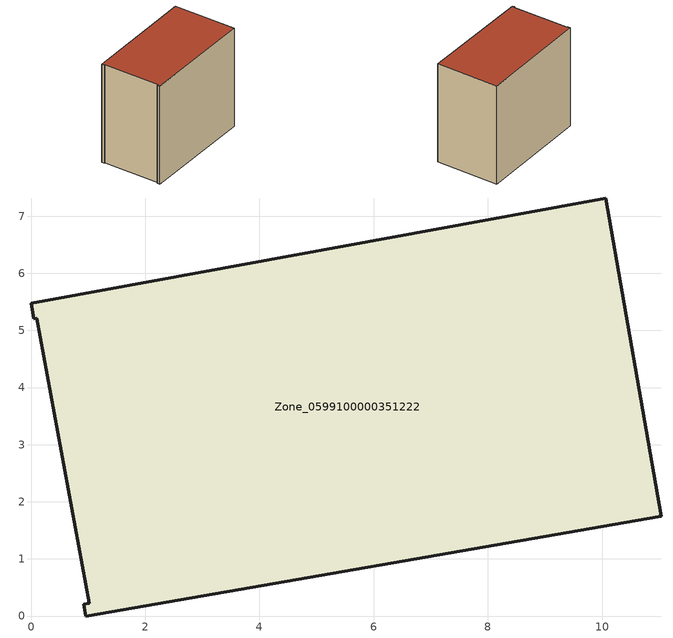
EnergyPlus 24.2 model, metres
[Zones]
Zone_0599100000351222
 floor ground (C_G): 0.92,0.2 1.02,0.22 0.1,5.21 0.05,5.2 0,5.47 10.07,7.32 11.04,1.75 0.95,0 z0
 wall outside (C_F): 0,5.47 0.05,5.2 0.1,5.21 1.02,0.22 0.92,0.2 0.95,0 11.04,1.75 10.07,7.32 0,5.47 z0:9.16
 roof outside (C_R): 1.02,0.22 0.92,0.2 0.95,0 11.04,1.75 10.07,7.32 0,5.47 0.05,5.2 0.1,5.21 z9.16
[BUILDING]
Pand.0599100000351222: North Axis=0; Terrain=City; Loads Convergence Tolerance Value=0.04; Temperature Convergence Tolerance Value=0.4; Solar Distribution=FullExterior; Maximum Number of Warmup Days=25; Minimum Number of Warmup Days=1
[Site:Location]
Rotterdam.The.Hague.AP_ZH_NLD Design_Conditions: Latitude=51.96; Longitude=4.45; Time Zone=1; Elevation=-4.5
[SITE:GROUNDTEMPERATURE:BUILDINGSURFACE]
18, 18, 18, 18, 18, 18, 18, 18, 18, 18, 18, 18
[MATERIAL] Thermal Absorptance=0.9; Solar Absorptance=0.7; Visible Absorptance=0.7
Name | Roughness | Thickness | Conductivity | Density | Specific Heat
G.TI.1992-2005 | MediumSmooth | 0.15 | 0.06 | 540 | 1210
F.TI.1992-2005 | Rough | 0.3 | 0.12 | 1920 | 840
R.TI.1992-2005 | MediumRough | 0.2 | 0.08 | 1500 | 1000
[CONSTRUCTION]
C_G: G.TI.1992-2005
C_F: F.TI.1992-2005
C_R: R.TI.1992-2005
[ZONE]
Zone_0599100000351222: Type=1; Multiplier=1; Ceiling Height=Autocalculate; Volume=Autocalculate; Floor Area=autocalculate; Part of Total Floor Area=Yes
[ZONEINFILTRATION:DESIGNFLOWRATE]
Infil_Zone_0599100000351222: Zone or ZoneList or Space or SpaceList=Zone_0599100000351222; Schedule=AlwaysOn; Design Flow Rate Calculation Method=Flow/Area; Flow Rate per Floor Area=0.0015; Constant Term Coefficient=1; Temperature Term Coefficient=0; Velocity Term Coefficient=0; Velocity Squared Term Coefficient=0
[HVACTEMPLATE:ZONE:IDEALLOADSAIRSYSTEM]
Zone_0599100000351222: Maximum Heating Supply Air Temperature=50; Minimum Cooling Supply Air Temperature=13; Maximum Heating Supply Air Humidity Ratio=0.0156; Minimum Cooling Supply Air Humidity Ratio=0.0077; Heating Limit=NoLimit; Cooling Limit=NoLimit; Dehumidification Control Type=ConstantSensibleHeatRatio; Cooling Sensible Heat Ratio=0.7; Dehumidification Setpoint=60; Humidification Control Type=None; Humidification Setpoint=30; Outdoor Air Method=None; Outdoor Air Flow Rate per Person=0.00944; Outdoor Air Flow Rate per Zone Floor Area=0; Outdoor Air Flow Rate per Zone=0; Demand Controlled Ventilation Type=None; Outdoor Air Economizer Type=NoEconomizer; Heat Recovery Type=None; Sensible Heat Recovery Effectiveness=0.7; Latent Heat Recovery Effectiveness=0.65
[ZONECONTROL:THERMOSTAT]
ThermostatControl_Zone_0599100000351222: Zone or ZoneList=Zone_0599100000351222; Control Type Schedule=DualSetpointControlType; Control 1=Thermostat_Zone_0599100000351222; Temperature Difference Between Cutout And Setpoint=0
[THERMOSTATSETPOINT:DUALSETPOINT]
Thermostat_Zone_0599100000351222: Heating Setpoint Temperature Schedule=HeatingSetpoint_Zone_0599100000351222; Cooling Setpoint Temperature Schedule=CoolingSetpoint_Zone_0599100000351222
[SCHEDULE:COMPACT]
HeatingSetpoint_Zone_0599100000351222: Through: 12/31, For: AllDays, Until: 24:00, 21
CoolingSetpoint_Zone_0599100000351222: Through: 12/31, For: AllDays, Until: 24:00, 24
DualSetpointControlType: Through: 12/31, For: AllDays, Until: 24:00, 4
AlwaysOn: Through: 12/31, For: AllDays, Until: 24:00, 1
